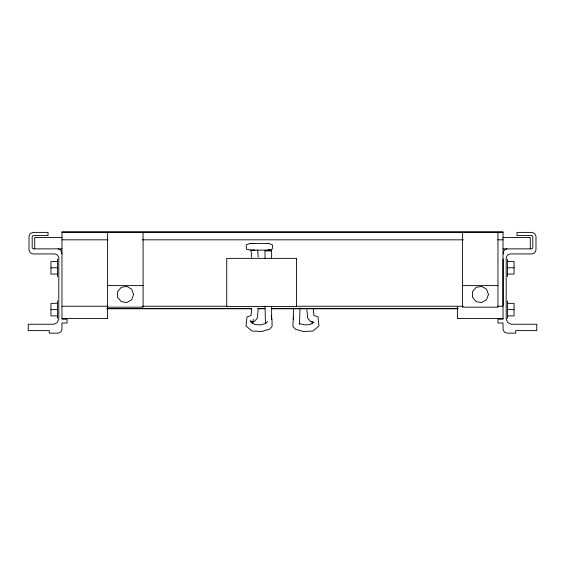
<?xml version="1.0" encoding="UTF-8"?>
<svg xmlns="http://www.w3.org/2000/svg" width="565" height="565" viewBox="0 0 565 565"><rect width="100%" height="100%" fill="white"/><g stroke="black" fill="none" stroke-linecap="round" stroke-linejoin="round"><path stroke-width="0.85" d="M265.013 306.089L265.494 323.773M265.013 258.664L265.013 250.754L271.61 250.754L271.61 258.692M271.603 306.301L271.666 319.592L271.497 317.94M503.034 305.418L503.034 258.996M293.397 308.066L293.334 319.592L293.503 317.94M299.987 307.847L299.492 324.578M251.679 308.921L251.044 315.581L247.039 316.788L246.029 325.97L252.011 331.005L261.609 331.528L269.576 329.204L272.111 326.386L272.005 320.369L271.242 315.461M258.141 309.592L257.35 318.024L254.766 321.238L252.371 321.958M293.419 316.231L292.889 326.386L295.424 329.204L303.391 331.528L312.989 331.005L318.971 325.97L317.961 316.788L313.956 315.581L313.321 308.921M253.353 319.232L252.612 323.66L250.196 320.758L254.723 324.571L260.677 324.889L265.917 323.364L267.612 321.478M503.034 253.932L504.234 250.062L506.833 248.861M312.862 322.389L310.277 324.571L304.323 324.889L299.083 323.364M268.163 250.126L272.252 249.151L272.577 244.991L268.693 243.395L266.27 243.395L250.104 243.395L246.156 244.984L246.488 249.137L250.634 250.126L254.9 250.344L253.29 249.956M266.094 250.26L269.336 249.476M266.616 243.529L268.693 243.395M271.61 250.754L265.013 250.754M57.531 261.51L50.942 261.538L50.942 274.082L57.531 274.06M50.942 267.81L57.531 267.789M57.531 303.334L50.942 303.363L50.942 315.906L57.531 315.884M50.942 309.634L57.531 309.613M61.966 232.272L503.034 232.272M62.051 237.455L34.719 237.455L34.719 248.861M502.949 237.455L530.281 237.455L530.281 248.861M61.966 239.828L107.837 239.828M142.239 239.828L463.335 239.828M497.737 239.828L503.034 239.828M62.051 248.861L33.448 248.861L32.586 248.459L32.184 247.59L32.184 236.82L32.586 235.951L33.448 235.548L48.025 235.548L48.025 232.385L32.819 232.385L30.22 233.585L29.013 236.184L29.013 250.126L30.22 252.725L32.819 253.932L54.996 253.932L57.595 255.133L58.802 257.732L58.802 319.176L57.192 322.636L53.732 324.246L28.25 324.246L28.25 330.61L49.296 330.61L49.296 333.145L58.167 333.145L60.766 331.938L61.966 329.339L61.966 323.003L67.037 323.003L67.037 319.204L61.966 319.204L61.966 231.855L503.034 231.855L503.034 319.204L497.963 319.204L497.963 323.003L503.034 323.003L503.034 329.339L504.234 331.938L506.833 333.145L515.704 333.145L515.704 330.61L536.75 330.61L536.75 324.246L511.269 324.246L507.808 322.636L506.198 319.176L506.198 257.732L507.405 255.133L510.004 253.932L532.181 253.932L534.78 252.725L535.987 250.126L535.987 236.184L534.78 233.585L532.181 232.385L516.975 232.385L516.975 235.548L531.552 235.548L532.414 235.951L532.816 236.82L532.816 247.59L532.414 248.459L531.552 248.861L502.949 248.861M250.634 250.126L265.847 250.126M107.597 285.615L143.086 285.615M462.474 285.615L497.963 285.615M61.966 306.251L107.837 306.251M142.239 306.251L226.925 306.251M296.611 306.251L463.335 306.251M497.737 306.251L503.034 306.251M107.597 307.162L143.086 307.162L143.086 232.385M106.955 308.554L251.623 308.554M257.802 308.554L264.858 308.554M271.913 308.554L458.046 308.554M106.955 308.765L251.623 308.765M257.802 308.765L264.858 308.765M271.913 308.765L458.046 308.765M61.966 318.568L107.597 318.568L107.597 232.385M503.034 318.568L457.403 318.568L457.403 306.654M507.469 261.51L514.058 261.538L514.058 274.082L507.469 274.06M507.469 267.789L514.058 267.81M507.469 303.334L514.058 303.363L514.058 315.906L507.469 315.884M507.469 309.613L514.058 309.634M250.104 243.395L254.547 243.628M314.225 322.438L310.234 321.238L307.65 318.024L306.859 309.592M58.167 248.861L60.766 250.062L61.966 253.932M312.021 321.443L312.389 323.66M257.718 250.118L258.17 257.047M251.022 250.203L251.708 257.4M507.469 259.123L507.469 276.617M507.469 300.947L507.469 318.441M497.963 232.385L497.963 307.162L462.474 307.162L462.474 232.385M57.531 259.123L57.531 276.617M57.531 300.947L57.531 318.441M133.58 294.485L131.652 299.782L126.772 302.6L121.221 301.618L117.598 297.303L117.598 291.667L121.221 287.352L126.772 286.37L131.652 289.188L133.58 294.485M488.457 294.485L486.529 299.782L481.648 302.6L476.097 301.618L472.474 297.303L472.474 291.667L476.097 287.352L481.648 286.37L486.529 289.188L488.457 294.485M296.441 258.367L226.735 258.367L226.735 306.527L296.441 306.527L296.441 258.367"/></g></svg>
